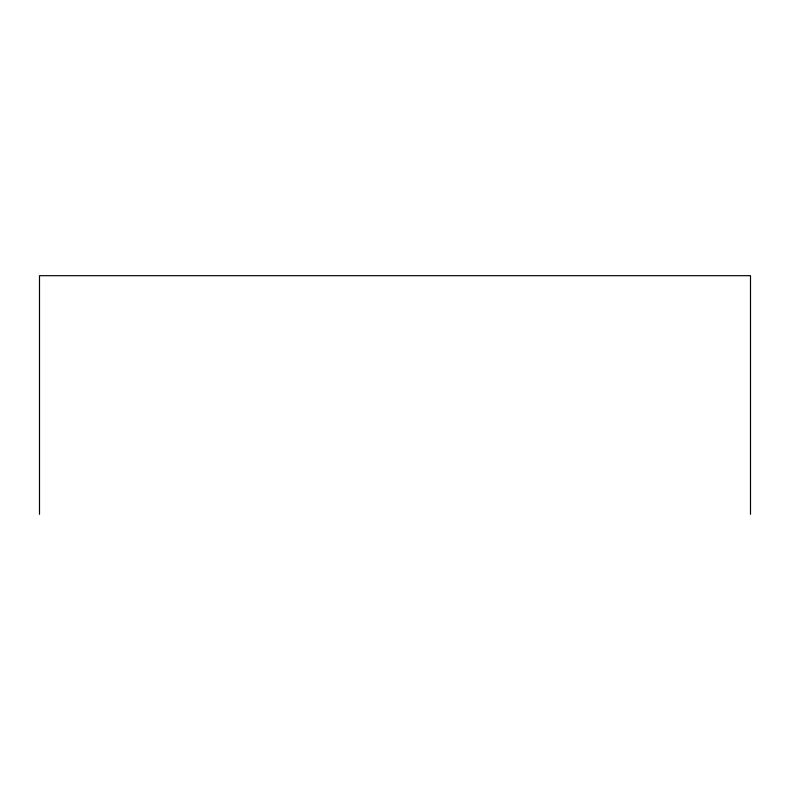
<?xml version="1.0" encoding="UTF-8"?>
<svg xmlns="http://www.w3.org/2000/svg" width="790" height="790" viewBox="0 0 790 790"><rect width="100%" height="100%" fill="white"/><g stroke="black" fill="none" stroke-linecap="round" stroke-linejoin="round"><path stroke-width="1.19" d="M750.5 514.32L750.5 275.68L39.5 275.68L39.5 514.32"/></g></svg>
